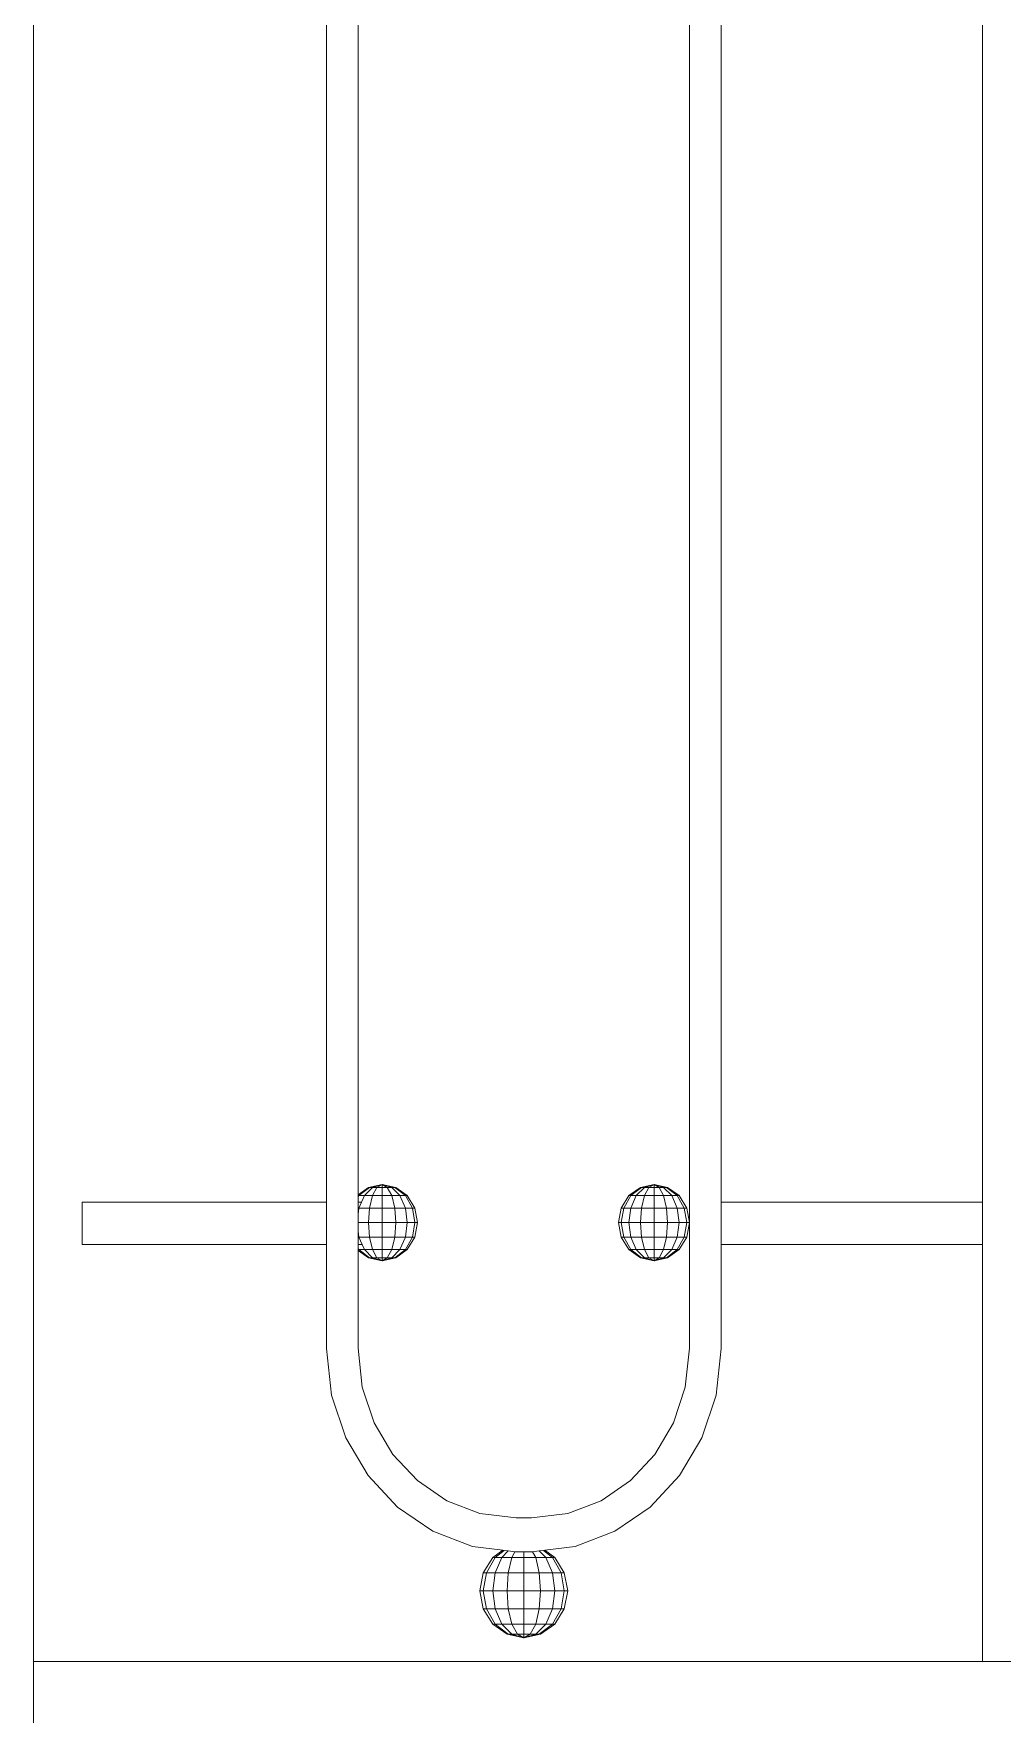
# Model space of a CAD drawing. Header units: millimetres. Extents: x 1832547 to 2001569, y -558009 to -417808.
# Drawn here: x 1914923.2 to 1915155.5, y -523486.2 to -523083.2 of the extents above; entities that cross this region are included whole.
import ezdxf

# ---------------------------------------------------------------- set-up
doc = ezdxf.new("R2010")
doc.units = ezdxf.units.MM
doc.header["$MEASUREMENT"] = 0
doc.layers.add('CA.manh 08', color=8, linetype='CONTINUOUS', lineweight=9)
doc.layers.add('CA_manh 08', color=8, linetype='CONTINUOUS', lineweight=9)

# ---------------------------------------------------------------- blocks, each defined once
blk = doc.blocks.new('wt45t')
at = {"layer": 'CA_manh 08'}
for p, q in [((1918755.27, -517950.46), (1918755.27, -518683.82)), ((1918527.72, -518573.66), (1918527.72, -518061.39)), ((1918590.44, -518061.39), (1918590.44, -518573.66)), ((1918598.01, -518062.36), (1918598.01, -518578.55)), ((1918677.46, -518062), (1918677.46, -518571.89)), ((1918685.02, -518573.66), (1918685.02, -518061.39)), ((1918598.65, -518575.05), (1918600.5, -518572.08)), ((1918599.25, -518575.05), (1918600.96, -518572.08)), ((1918600.5, -518572.08), (1918603.26, -518570.1)), ((1918600.96, -518572.08), (1918600.5, -518572.08)), ((1918600.96, -518572.08), (1918603.51, -518570.1)), ((1918600.96, -518572.08), (1918602.26, -518572.08)), ((1918600.96, -518575.05), (1918602.26, -518572.08)), ((1918602.26, -518572.08), (1918604.21, -518570.1)), ((1918602.26, -518572.08), (1918604.21, -518572.08)), ((1918603.26, -518570.1), (1918606.52, -518569.41)), ((1918603.26, -518570.1), (1918603.51, -518570.1)), ((1918603.51, -518570.1), (1918606.52, -518569.41)), ((1918603.51, -518570.1), (1918604.21, -518570.1)), ((1918603.51, -518575.05), (1918604.21, -518572.08)), ((1918604.21, -518570.1), (1918606.52, -518569.41)), ((1918604.21, -518570.1), (1918605.27, -518570.1)), ((1918604.21, -518572.08), (1918605.27, -518570.1)), ((1918604.21, -518572.08), (1918606.52, -518572.08)), ((1918605.27, -518570.1), (1918606.52, -518569.41)), ((1918606.52, -518570.1), (1918605.27, -518570.1)), ((1918606.52, -518569.41), (1918606.52, -518570.1)), ((1918607.76, -518570.1), (1918606.52, -518569.41)), ((1918608.82, -518570.1), (1918606.52, -518569.41)), ((1918609.53, -518570.1), (1918606.52, -518569.41)), ((1918609.78, -518570.1), (1918606.52, -518569.41)), ((1918606.52, -518570.1), (1918607.76, -518570.1)), ((1918606.52, -518570.1), (1918606.52, -518572.08)), ((1918606.52, -518572.08), (1918608.82, -518572.08)), ((1918606.52, -518572.08), (1918606.52, -518575.05)), ((1918607.76, -518570.1), (1918608.82, -518570.1)), ((1918608.82, -518572.08), (1918607.76, -518570.1)), ((1918608.82, -518570.1), (1918609.53, -518570.1)), ((1918610.77, -518572.08), (1918608.82, -518570.1)), ((1918608.82, -518572.08), (1918610.77, -518572.08)), ((1918609.53, -518575.05), (1918608.82, -518572.08)), ((1918609.53, -518570.1), (1918609.78, -518570.1)), ((1918612.08, -518572.08), (1918609.53, -518570.1)), ((1918612.54, -518572.08), (1918609.78, -518570.1)), ((1918610.77, -518572.08), (1918612.08, -518572.08)), ((1918612.08, -518575.05), (1918610.77, -518572.08)), ((1918612.08, -518572.08), (1918612.54, -518572.08)), ((1918613.78, -518575.05), (1918612.08, -518572.08)), ((1918614.38, -518575.05), (1918612.54, -518572.08)), ((1918663.84, -518575.05), (1918665.68, -518572.08)), ((1918664.44, -518575.05), (1918666.14, -518572.08)), ((1918665.68, -518572.08), (1918668.44, -518570.1)), ((1918666.14, -518572.08), (1918665.68, -518572.08)), ((1918666.14, -518572.08), (1918668.69, -518570.1)), ((1918666.14, -518572.08), (1918667.45, -518572.08)), ((1918666.14, -518575.05), (1918667.45, -518572.08)), ((1918667.45, -518572.08), (1918669.4, -518570.1)), ((1918667.45, -518572.08), (1918669.4, -518572.08)), ((1918668.44, -518570.1), (1918671.7, -518569.41)), ((1918668.44, -518570.1), (1918668.69, -518570.1)), ((1918668.69, -518570.1), (1918671.7, -518569.41)), ((1918668.69, -518570.1), (1918669.4, -518570.1)), ((1918668.69, -518575.05), (1918669.4, -518572.08)), ((1918669.4, -518570.1), (1918671.7, -518569.41)), ((1918669.4, -518570.1), (1918670.46, -518570.1)), ((1918669.4, -518572.08), (1918670.46, -518570.1)), ((1918669.4, -518572.08), (1918671.7, -518572.08)), ((1918670.46, -518570.1), (1918671.7, -518569.41)), ((1918671.7, -518570.1), (1918670.46, -518570.1)), ((1918671.7, -518569.41), (1918671.7, -518570.1)), ((1918672.95, -518570.1), (1918671.7, -518569.41)), ((1918674.01, -518570.1), (1918671.7, -518569.41)), ((1918674.71, -518570.1), (1918671.7, -518569.41)), ((1918674.96, -518570.1), (1918671.7, -518569.41)), ((1918671.7, -518570.1), (1918672.95, -518570.1)), ((1918671.7, -518570.1), (1918671.7, -518572.08)), ((1918671.7, -518572.08), (1918674.01, -518572.08)), ((1918671.7, -518572.08), (1918671.7, -518575.05)), ((1918672.95, -518570.1), (1918674.01, -518570.1)), ((1918674.01, -518572.08), (1918672.95, -518570.1)), ((1918674.01, -518570.1), (1918674.71, -518570.1)), ((1918675.96, -518572.08), (1918674.01, -518570.1)), ((1918674.01, -518572.08), (1918675.96, -518572.08)), ((1918674.71, -518575.05), (1918674.01, -518572.08)), ((1918674.71, -518570.1), (1918674.96, -518570.1)), ((1918677.26, -518572.08), (1918674.71, -518570.1)), ((1918677.46, -518571.89), (1918674.96, -518570.1)), ((1918675.96, -518572.08), (1918677.26, -518572.08)), ((1918677.26, -518575.05), (1918675.96, -518572.08)), ((1918677.26, -518572.08), (1918677.46, -518572.08)), ((1918677.46, -518572.42), (1918677.26, -518572.08)), ((1918677.46, -518572.08), (1918677.46, -518571.89)), ((1918677.46, -518572.42), (1918677.46, -518572.08)), ((1918677.46, -518573.66), (1918677.46, -518572.42)), ((1918590.44, -518573.66), (1918527.72, -518573.66)), ((1918527.72, -518573.66), (1918527.72, -518583.82)), ((1918590.44, -518583.82), (1918590.44, -518573.66)), ((1918598.01, -518578.55), (1918598.65, -518575.05)), ((1918598.65, -518575.05), (1918599.25, -518575.05)), ((1918598.65, -518578.55), (1918599.25, -518575.05)), ((1918599.25, -518575.05), (1918600.96, -518575.05)), ((1918600.5, -518578.55), (1918600.96, -518575.05)), ((1918600.96, -518575.05), (1918603.51, -518575.05)), ((1918603.26, -518578.55), (1918603.51, -518575.05)), ((1918603.51, -518575.05), (1918606.52, -518575.05)), ((1918606.52, -518575.05), (1918609.53, -518575.05)), ((1918606.52, -518575.05), (1918606.52, -518578.55)), ((1918609.53, -518575.05), (1918612.08, -518575.05)), ((1918609.78, -518578.55), (1918609.53, -518575.05)), ((1918612.08, -518575.05), (1918613.78, -518575.05)), ((1918612.54, -518578.55), (1918612.08, -518575.05)), ((1918613.78, -518575.05), (1918614.38, -518575.05)), ((1918614.38, -518578.55), (1918613.78, -518575.05)), ((1918615.03, -518578.55), (1918614.38, -518575.05)), ((1918663.19, -518578.55), (1918663.84, -518575.05)), ((1918663.84, -518575.05), (1918664.44, -518575.05)), ((1918663.84, -518578.55), (1918664.44, -518575.05)), ((1918664.44, -518575.05), (1918666.14, -518575.05)), ((1918665.68, -518578.55), (1918666.14, -518575.05)), ((1918666.14, -518575.05), (1918668.69, -518575.05)), ((1918668.44, -518578.55), (1918668.69, -518575.05)), ((1918668.69, -518575.05), (1918671.7, -518575.05)), ((1918671.7, -518575.05), (1918674.71, -518575.05)), ((1918671.7, -518575.05), (1918671.7, -518578.55)), ((1918674.71, -518575.05), (1918677.26, -518575.05)), ((1918674.96, -518578.55), (1918674.71, -518575.05)), ((1918677.46, -518573.66), (1918676.77, -518573.66)), ((1918677.26, -518575.05), (1918677.46, -518575.05)), ((1918677.46, -518576.52), (1918677.26, -518575.05)), ((1918677.46, -518575.05), (1918677.46, -518573.66)), ((1918677.46, -518576.52), (1918677.46, -518575.05)), ((1918677.46, -518578.55), (1918677.46, -518576.52)), ((1918743.63, -518573.66), (1918685.02, -518573.66)), ((1918685.02, -518573.66), (1918685.02, -518583.82)), ((1918743.63, -518583.82), (1918743.63, -518573.66)), ((1918598.01, -518578.55), (1918598.65, -518578.55)), ((1918598.65, -518582.05), (1918598.01, -518578.55)), ((1918598.01, -518578.55), (1918598.01, -518608.69)), ((1918598.65, -518578.55), (1918600.5, -518578.55)), ((1918599.25, -518582.05), (1918598.65, -518578.55)), ((1918600.5, -518578.55), (1918603.26, -518578.55)), ((1918600.96, -518582.05), (1918600.5, -518578.55)), ((1918603.26, -518578.55), (1918606.52, -518578.55)), ((1918603.51, -518582.05), (1918603.26, -518578.55)), ((1918606.52, -518578.55), (1918609.78, -518578.55)), ((1918606.52, -518578.55), (1918606.52, -518582.05)), ((1918609.53, -518582.05), (1918609.78, -518578.55)), ((1918609.78, -518578.55), (1918612.54, -518578.55)), ((1918612.08, -518582.05), (1918612.54, -518578.55)), ((1918612.54, -518578.55), (1918614.38, -518578.55)), ((1918613.78, -518582.05), (1918614.38, -518578.55)), ((1918614.38, -518578.55), (1918615.03, -518578.55)), ((1918614.38, -518582.05), (1918615.03, -518578.55)), ((1918663.19, -518578.55), (1918663.84, -518578.55)), ((1918663.84, -518582.05), (1918663.19, -518578.55)), ((1918663.84, -518578.55), (1918665.68, -518578.55)), ((1918664.44, -518582.05), (1918663.84, -518578.55)), ((1918665.68, -518578.55), (1918668.44, -518578.55)), ((1918666.14, -518582.05), (1918665.68, -518578.55)), ((1918668.44, -518578.55), (1918671.7, -518578.55)), ((1918668.69, -518582.05), (1918668.44, -518578.55)), ((1918671.7, -518578.55), (1918674.96, -518578.55)), ((1918671.7, -518578.55), (1918671.7, -518582.05)), ((1918674.71, -518582.05), (1918674.96, -518578.55)), ((1918674.96, -518578.55), (1918677.46, -518578.55)), ((1918677.26, -518582.05), (1918677.46, -518580.58)), ((1918677.46, -518580.58), (1918677.46, -518578.55)), ((1918677.46, -518582.05), (1918677.46, -518580.58)), ((1918527.72, -518583.82), (1918590.44, -518583.82)), ((1918527.72, -518683.82), (1918527.72, -518583.82)), ((1918590.44, -518583.82), (1918590.44, -518608.73)), ((1918598.65, -518582.05), (1918599.25, -518582.05)), ((1918600.5, -518585.02), (1918598.65, -518582.05)), ((1918599.25, -518582.05), (1918600.96, -518582.05)), ((1918600.96, -518585.02), (1918599.25, -518582.05)), ((1918600.96, -518582.05), (1918603.51, -518582.05)), ((1918602.26, -518585.02), (1918600.96, -518582.05)), ((1918603.51, -518582.05), (1918606.52, -518582.05)), ((1918604.21, -518585.02), (1918603.51, -518582.05)), ((1918606.52, -518582.05), (1918609.53, -518582.05)), ((1918606.52, -518582.05), (1918606.52, -518585.02)), ((1918608.82, -518585.02), (1918609.53, -518582.05)), ((1918609.53, -518582.05), (1918612.08, -518582.05)), ((1918610.77, -518585.02), (1918612.08, -518582.05)), ((1918612.08, -518582.05), (1918613.78, -518582.05)), ((1918612.08, -518585.02), (1918613.78, -518582.05)), ((1918612.54, -518585.02), (1918614.38, -518582.05)), ((1918613.78, -518582.05), (1918614.38, -518582.05)), ((1918663.84, -518582.05), (1918664.44, -518582.05)), ((1918665.68, -518585.02), (1918663.84, -518582.05)), ((1918664.44, -518582.05), (1918666.14, -518582.05)), ((1918666.14, -518585.02), (1918664.44, -518582.05)), ((1918666.14, -518582.05), (1918668.69, -518582.05)), ((1918667.45, -518585.02), (1918666.14, -518582.05)), ((1918668.69, -518582.05), (1918671.7, -518582.05)), ((1918669.4, -518585.02), (1918668.69, -518582.05)), ((1918671.7, -518582.05), (1918674.71, -518582.05)), ((1918671.7, -518582.05), (1918671.7, -518585.02)), ((1918674.01, -518585.02), (1918674.71, -518582.05)), ((1918674.71, -518582.05), (1918677.26, -518582.05)), ((1918675.96, -518585.02), (1918676.51, -518583.82)), ((1918676.51, -518583.82), (1918677.26, -518582.05)), ((1918676.51, -518583.82), (1918677.46, -518583.82)), ((1918677.26, -518582.05), (1918677.46, -518582.05)), ((1918677.46, -518583.82), (1918677.46, -518582.05)), ((1918677.46, -518584.68), (1918677.46, -518583.82)), ((1918685.02, -518608.73), (1918685.02, -518583.82)), ((1918685.02, -518583.82), (1918743.63, -518583.82)), ((1918600.5, -518585.02), (1918600.96, -518585.02)), ((1918603.26, -518587), (1918600.5, -518585.02)), ((1918600.96, -518585.02), (1918602.26, -518585.02)), ((1918603.51, -518587), (1918600.96, -518585.02)), ((1918602.26, -518585.02), (1918604.21, -518585.02)), ((1918604.21, -518587), (1918602.26, -518585.02)), ((1918603.51, -518587), (1918603.26, -518587)), ((1918606.52, -518587.69), (1918603.26, -518587)), ((1918603.51, -518587), (1918604.21, -518587)), ((1918606.52, -518587.69), (1918603.51, -518587)), ((1918604.21, -518585.02), (1918606.52, -518585.02)), ((1918605.27, -518587), (1918604.21, -518585.02)), ((1918604.21, -518587), (1918605.27, -518587)), ((1918606.52, -518587.69), (1918604.21, -518587)), ((1918605.27, -518587), (1918606.52, -518587)), ((1918606.52, -518587.69), (1918605.27, -518587)), ((1918606.52, -518585.02), (1918608.82, -518585.02)), ((1918606.52, -518585.02), (1918606.52, -518587)), ((1918606.52, -518587), (1918607.76, -518587)), ((1918606.52, -518587.69), (1918607.76, -518587)), ((1918606.52, -518587), (1918606.52, -518587.69)), ((1918606.52, -518587.69), (1918608.82, -518587)), ((1918606.52, -518587.69), (1918609.53, -518587)), ((1918606.52, -518587.69), (1918609.78, -518587)), ((1918607.76, -518587), (1918608.82, -518585.02)), ((1918607.76, -518587), (1918608.82, -518587)), ((1918608.82, -518585.02), (1918610.77, -518585.02)), ((1918608.82, -518587), (1918610.77, -518585.02)), ((1918608.82, -518587), (1918609.53, -518587)), ((1918609.53, -518587), (1918612.08, -518585.02)), ((1918609.53, -518587), (1918609.78, -518587)), ((1918609.78, -518587), (1918612.54, -518585.02)), ((1918610.77, -518585.02), (1918612.08, -518585.02)), ((1918612.08, -518585.02), (1918612.54, -518585.02)), ((1918665.68, -518585.02), (1918666.14, -518585.02)), ((1918668.44, -518587), (1918665.68, -518585.02)), ((1918666.14, -518585.02), (1918667.45, -518585.02)), ((1918668.69, -518587), (1918666.14, -518585.02)), ((1918667.45, -518585.02), (1918669.4, -518585.02)), ((1918669.4, -518587), (1918667.45, -518585.02)), ((1918668.69, -518587), (1918668.44, -518587)), ((1918671.7, -518587.69), (1918668.44, -518587)), ((1918668.69, -518587), (1918669.4, -518587)), ((1918671.7, -518587.69), (1918668.69, -518587)), ((1918669.4, -518585.02), (1918671.7, -518585.02)), ((1918670.46, -518587), (1918669.4, -518585.02)), ((1918669.4, -518587), (1918670.46, -518587)), ((1918671.7, -518587.69), (1918669.4, -518587)), ((1918670.46, -518587), (1918671.7, -518587)), ((1918671.7, -518587.69), (1918670.46, -518587)), ((1918671.7, -518585.02), (1918674.01, -518585.02)), ((1918671.7, -518585.02), (1918671.7, -518587)), ((1918671.7, -518587), (1918672.95, -518587)), ((1918671.7, -518587.69), (1918672.95, -518587)), ((1918671.7, -518587), (1918671.7, -518587.69)), ((1918671.7, -518587.69), (1918674.01, -518587)), ((1918671.7, -518587.69), (1918674.71, -518587)), ((1918671.7, -518587.69), (1918674.96, -518587)), ((1918672.95, -518587), (1918674.01, -518585.02)), ((1918672.95, -518587), (1918674.01, -518587)), ((1918674.01, -518585.02), (1918675.96, -518585.02)), ((1918674.01, -518587), (1918675.96, -518585.02)), ((1918674.01, -518587), (1918674.71, -518587)), ((1918674.71, -518587), (1918677.26, -518585.02)), ((1918674.71, -518587), (1918674.96, -518587)), ((1918674.96, -518587), (1918677.46, -518585.21)), ((1918675.96, -518585.02), (1918677.26, -518585.02)), ((1918677.26, -518585.02), (1918677.46, -518584.68)), ((1918677.26, -518585.02), (1918677.46, -518585.02)), ((1918677.46, -518585.02), (1918677.46, -518584.68)), ((1918677.46, -518585.21), (1918677.46, -518585.02)), ((1918677.46, -518585.21), (1918677.46, -518608.69)), ((1918591.64, -518619.9), (1918590.44, -518608.73)), ((1918598.01, -518608.69), (1918599.01, -518618.01)), ((1918676.46, -518618.01), (1918677.46, -518608.69)), ((1918685.02, -518608.73), (1918683.82, -518619.9)), ((1918595.06, -518630.16), (1918591.64, -518619.9)), ((1918599.01, -518618.01), (1918601.86, -518626.57)), ((1918673.6, -518626.57), (1918676.46, -518618.01)), ((1918683.82, -518619.9), (1918680.4, -518630.16)), ((1918601.86, -518626.57), (1918606.33, -518634.12)), ((1918669.13, -518634.12), (1918673.6, -518626.57)), ((1918600.42, -518639.22), (1918595.06, -518630.16)), ((1918680.4, -518630.16), (1918675.04, -518639.22)), ((1918606.33, -518634.12), (1918612.19, -518640.42)), ((1918663.26, -518640.42), (1918669.13, -518634.12)), ((1918607.45, -518646.77), (1918600.42, -518639.22)), ((1918612.19, -518640.42), (1918619.22, -518645.23)), ((1918656.23, -518645.23), (1918663.26, -518640.42)), ((1918675.04, -518639.22), (1918668.01, -518646.77)), ((1918615.88, -518652.53), (1918607.45, -518646.77)), ((1918619.22, -518645.23), (1918627.19, -518648.29)), ((1918627.19, -518648.29), (1918635.87, -518649.37)), ((1918639.59, -518649.37), (1918648.27, -518648.29)), ((1918648.27, -518648.29), (1918656.23, -518645.23)), ((1918668.01, -518646.77), (1918659.58, -518652.53)), ((1918625.44, -518656.2), (1918615.88, -518652.53)), ((1918635.87, -518649.37), (1918639.59, -518649.37)), ((1918659.58, -518652.53), (1918650.03, -518656.2)), ((1918625.44, -518656.2), (1918632.7, -518657.1)), ((1918630.3, -518658.83), (1918632.7, -518657.1)), ((1918630.87, -518658.83), (1918633.03, -518657.15)), ((1918633.03, -518657.15), (1918632.7, -518657.1)), ((1918634.02, -518657.27), (1918633.03, -518657.15)), ((1918642.44, -518657.14), (1918641.45, -518657.27)), ((1918642.77, -518657.1), (1918642.44, -518657.14)), ((1918644.61, -518658.83), (1918642.44, -518657.14)), ((1918642.77, -518657.1), (1918650.03, -518656.2)), ((1918645.17, -518658.83), (1918642.77, -518657.1)), ((1918628.02, -518662.49), (1918630.3, -518658.83)), ((1918628.76, -518662.49), (1918630.87, -518658.83)), ((1918630.3, -518658.83), (1918630.87, -518658.83)), ((1918630.87, -518658.83), (1918632.48, -518658.83)), ((1918630.87, -518662.49), (1918632.48, -518658.83)), ((1918632.48, -518658.83), (1918634.02, -518657.27)), ((1918632.48, -518658.83), (1918634.89, -518658.83)), ((1918635.62, -518657.47), (1918634.02, -518657.27)), ((1918634.02, -518662.49), (1918634.89, -518658.83)), ((1918634.89, -518658.83), (1918635.62, -518657.47)), ((1918634.89, -518658.83), (1918637.74, -518658.83)), ((1918635.84, -518657.49), (1918635.62, -518657.47)), ((1918637.74, -518657.49), (1918635.84, -518657.49)), ((1918637.74, -518657.49), (1918637.74, -518658.83)), ((1918639.62, -518657.49), (1918637.74, -518657.49)), ((1918637.74, -518658.83), (1918640.58, -518658.83)), ((1918637.74, -518658.83), (1918637.74, -518662.49)), ((1918639.85, -518657.46), (1918639.62, -518657.49)), ((1918641.45, -518657.27), (1918639.85, -518657.46)), ((1918640.58, -518658.83), (1918639.85, -518657.46)), ((1918640.58, -518658.83), (1918642.99, -518658.83)), ((1918641.45, -518662.49), (1918640.58, -518658.83)), ((1918642.99, -518658.83), (1918641.45, -518657.27)), ((1918642.99, -518658.83), (1918644.61, -518658.83)), ((1918644.61, -518662.49), (1918642.99, -518658.83)), ((1918644.61, -518658.83), (1918645.17, -518658.83)), ((1918646.71, -518662.49), (1918644.61, -518658.83)), ((1918647.45, -518662.49), (1918645.17, -518658.83)), ((1918627.22, -518666.82), (1918628.02, -518662.49)), ((1918628.02, -518662.49), (1918628.76, -518662.49)), ((1918628.02, -518666.82), (1918628.76, -518662.49)), ((1918628.76, -518662.49), (1918630.87, -518662.49)), ((1918630.3, -518666.82), (1918630.87, -518662.49)), ((1918630.87, -518662.49), (1918634.02, -518662.49)), ((1918633.71, -518666.82), (1918634.02, -518662.49)), ((1918634.02, -518662.49), (1918637.74, -518662.49)), ((1918637.74, -518662.49), (1918641.45, -518662.49)), ((1918637.74, -518662.49), (1918637.74, -518666.82)), ((1918641.45, -518662.49), (1918644.61, -518662.49)), ((1918641.76, -518666.82), (1918641.45, -518662.49)), ((1918644.61, -518662.49), (1918646.71, -518662.49)), ((1918645.17, -518666.82), (1918644.61, -518662.49)), ((1918646.71, -518662.49), (1918647.45, -518662.49)), ((1918647.45, -518666.82), (1918646.71, -518662.49)), ((1918648.25, -518666.82), (1918647.45, -518662.49)), ((1918627.22, -518666.82), (1918628.02, -518666.82)), ((1918628.02, -518671.14), (1918627.22, -518666.82)), ((1918628.02, -518666.82), (1918630.3, -518666.82)), ((1918628.76, -518671.14), (1918628.02, -518666.82)), ((1918630.3, -518666.82), (1918633.71, -518666.82)), ((1918630.87, -518671.14), (1918630.3, -518666.82)), ((1918633.71, -518666.82), (1918637.74, -518666.82)), ((1918634.02, -518671.14), (1918633.71, -518666.82)), ((1918637.74, -518666.82), (1918641.76, -518666.82)), ((1918637.74, -518666.82), (1918637.74, -518671.14)), ((1918641.45, -518671.14), (1918641.76, -518666.82)), ((1918641.76, -518666.82), (1918645.17, -518666.82)), ((1918644.61, -518671.14), (1918645.17, -518666.82)), ((1918645.17, -518666.82), (1918647.45, -518666.82)), ((1918646.71, -518671.14), (1918647.45, -518666.82)), ((1918647.45, -518666.82), (1918648.25, -518666.82)), ((1918647.45, -518671.14), (1918648.25, -518666.82)), ((1918628.02, -518671.14), (1918628.76, -518671.14)), ((1918630.3, -518674.8), (1918628.02, -518671.14)), ((1918628.76, -518671.14), (1918630.87, -518671.14)), ((1918630.87, -518674.8), (1918628.76, -518671.14)), ((1918630.87, -518671.14), (1918634.02, -518671.14)), ((1918632.48, -518674.8), (1918630.87, -518671.14)), ((1918634.02, -518671.14), (1918637.74, -518671.14)), ((1918634.89, -518674.8), (1918634.02, -518671.14)), ((1918637.74, -518671.14), (1918641.45, -518671.14)), ((1918637.74, -518671.14), (1918637.74, -518674.8)), ((1918640.58, -518674.8), (1918641.45, -518671.14)), ((1918641.45, -518671.14), (1918644.61, -518671.14)), ((1918642.99, -518674.8), (1918644.61, -518671.14)), ((1918644.61, -518671.14), (1918646.71, -518671.14)), ((1918644.61, -518674.8), (1918646.71, -518671.14)), ((1918645.17, -518674.8), (1918647.45, -518671.14)), ((1918646.71, -518671.14), (1918647.45, -518671.14)), ((1918630.3, -518674.8), (1918630.87, -518674.8)), ((1918633.71, -518677.25), (1918630.3, -518674.8)), ((1918630.87, -518674.8), (1918632.48, -518674.8)), ((1918634.02, -518677.25), (1918630.87, -518674.8)), ((1918632.48, -518674.8), (1918634.89, -518674.8)), ((1918634.89, -518677.25), (1918632.48, -518674.8)), ((1918634.02, -518677.25), (1918633.71, -518677.25)), ((1918637.74, -518678.11), (1918633.71, -518677.25)), ((1918634.02, -518677.25), (1918634.89, -518677.25)), ((1918637.74, -518678.11), (1918634.02, -518677.25)), ((1918634.89, -518674.8), (1918637.74, -518674.8)), ((1918636.2, -518677.25), (1918634.89, -518674.8)), ((1918634.89, -518677.25), (1918636.2, -518677.25)), ((1918637.74, -518678.11), (1918634.89, -518677.25)), ((1918636.2, -518677.25), (1918637.74, -518677.25)), ((1918637.74, -518678.11), (1918636.2, -518677.25)), ((1918637.74, -518674.8), (1918640.58, -518674.8)), ((1918637.74, -518674.8), (1918637.74, -518677.25)), ((1918637.74, -518677.25), (1918639.28, -518677.25)), ((1918637.74, -518678.11), (1918639.28, -518677.25)), ((1918637.74, -518677.25), (1918637.74, -518678.11)), ((1918637.74, -518678.11), (1918640.58, -518677.25)), ((1918637.74, -518678.11), (1918641.45, -518677.25)), ((1918637.74, -518678.11), (1918641.76, -518677.25)), ((1918639.28, -518677.25), (1918640.58, -518674.8)), ((1918639.28, -518677.25), (1918640.58, -518677.25)), ((1918640.58, -518674.8), (1918642.99, -518674.8)), ((1918640.58, -518677.25), (1918642.99, -518674.8)), ((1918640.58, -518677.25), (1918641.45, -518677.25)), ((1918641.45, -518677.25), (1918644.61, -518674.8)), ((1918641.45, -518677.25), (1918641.76, -518677.25)), ((1918641.76, -518677.25), (1918645.17, -518674.8)), ((1918642.99, -518674.8), (1918644.61, -518674.8)), ((1918644.61, -518674.8), (1918645.17, -518674.8)), ((1918527.72, -518683.82), (1918518.26, -518683.82)), ((1918755.27, -518683.82), (1918527.72, -518683.82)), ((1918755.27, -518723.82), (1918755.27, -518683.82))]:
    blk.add_line(p, q, dxfattribs=at)

msp = doc.modelspace()

# ---------------------------------------------------------------- block references
at = {"layer": 'CA.manh 08', "xscale": -1}
msp.add_blockref('wt45t', (3833678.48, -4789.76), dxfattribs=at)

doc.saveas('drawing.dxf')
